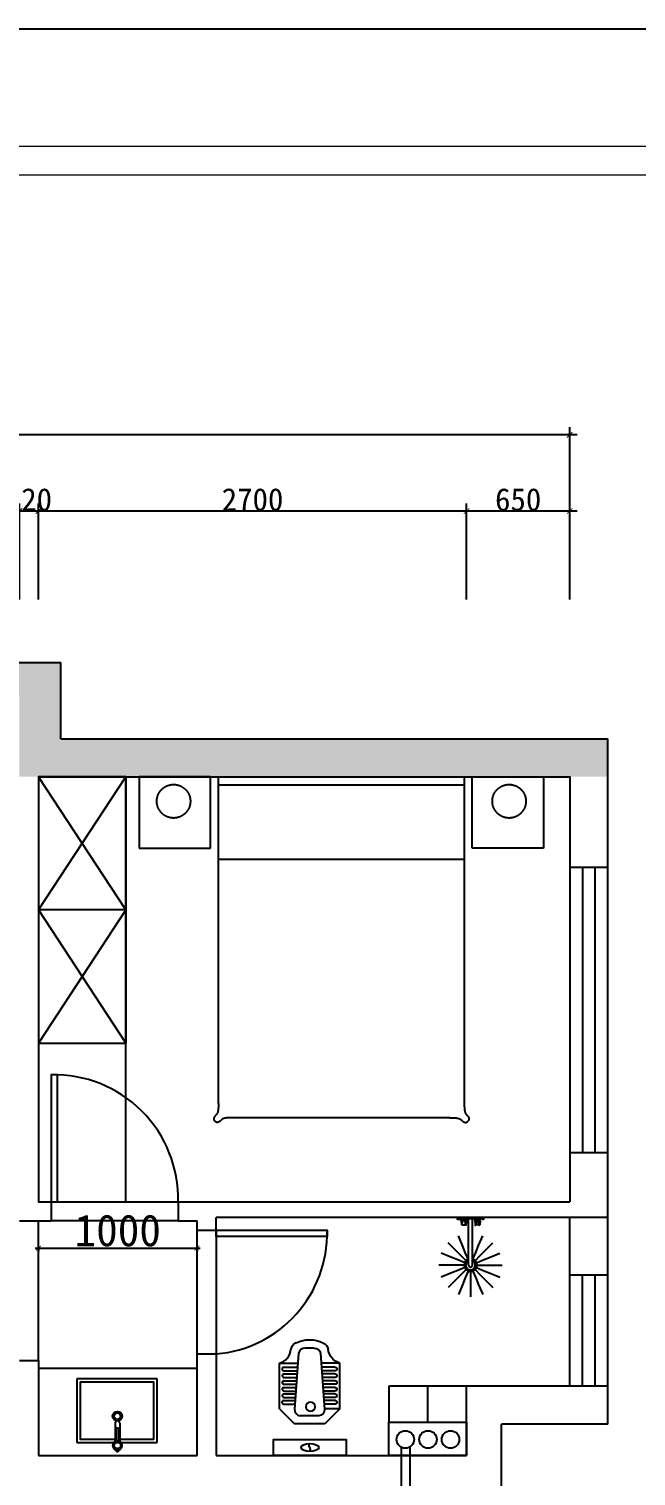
# Model space of a CAD drawing. Header units: inches. Extents: x 1174834 to 1369688, y -175882 to -108740.
# Drawn here: x 1221979 to 1225807, y -117865 to -108740 of the extents above; entities that cross this region are included whole.
import ezdxf

# ---------------------------------------------------------------- set-up
doc = ezdxf.new("R2010")
doc.units = ezdxf.units.IN
doc.header["$LTSCALE"] = 500
doc.header["$MEASUREMENT"] = 0
doc.linetypes.add('ACAD_ISO03W100', pattern=[30, 12, -18])
doc.linetypes.add('DASH', pattern=[0.35, 0.25, -0.1])
for name, color, linetype in [('0--家具', 2, 'Continuous'), ('0--家具细线', 14, 'Continuous'), ('A-01-原始墙体', 7, 'Continuous'), ('FF-FURN', 51, 'Continuous'), ('SH-尺寸标注', 32, 'Continuous'), ('WALL', 255, 'Continuous'), ('填充', 251, 'Continuous'), ('特细线', 251, 'Continuous')]:
    doc.layers.add(name, color=color, linetype=linetype)
doc.layers.add('填充线', color=143, linetype='Continuous', lineweight=9)
doc.dimstyles.new('D_20_2.35', dxfattribs={"dimtxt": 142.857143, "dimasz": 35.714286, "dimexe": 47.619048, "dimexo": 0, "dimgap": 0, "dimtad": 1, "dimdec": 0, "dimzin": 1, "dimdsep": 46, "dimtxsty": 'Standard', "dimblk": 'ARCHTICK', "dimcen": 0.09, "dimdle": 47.619048, "dimclrd": 252, "dimclre": 252, "dimclrt": 134, "dimadec": 0, "dimazin": 0, "dimtfac": 1, "dimtdec": 4, "dimtix": 1, "dimtmove": 2, "dimatfit": 3, "dimfxl": 1, "dimtolj": 1, "dimtzin": 0, "dimarcsym": 0})
doc.dimstyles.new('标注-大', dxfattribs={"dimtxt": 120, "dimasz": 60, "dimexe": 30, "dimexo": 30, "dimgap": 20, "dimtad": 1, "dimtxsty": 'Standard', "dimblk": 'ARCHTICK', "dimcen": 2.5, "dimdle": 20, "dimclrd": 8, "dimadec": 0, "dimazin": 0, "dimtfac": 1, "dimtmove": 2, "dimatfit": 3, "dimldrblk": 'OPEN90', "dimfxl": 1, "dimarcsym": 0})

# ---------------------------------------------------------------- blocks, each defined once
blk = doc.blocks.new('_ArchTick')
at = {"color": 0, "linetype": 'ByBlock', "const_width": 0.15}
blk.add_lwpolyline([(-0.5, -0.5), (0.5, 0.5)], dxfattribs=at)
blk = doc.blocks.new('*D420')
at = {"layer": 'Defpoints', "color": 0, "linetype": 'Continuous', "transparency": 16777216}
for p in [(1222038.7, -111779.5), (1221918.7, -112338.7), (1222038.7, -112338.7)]:
    blk.add_point(p, dxfattribs=at)
at = {"layer": 'SH-尺寸标注', "color": 252, "linetype": 'Continuous', "lineweight": -2, "transparency": 16777216}
for p, q in [((1221918.7, -111779.5), (1221883, -111779.5)), ((1221918.7, -112338.7), (1221918.7, -111731.9)), ((1221918.7, -111779.5), (1222038.7, -111779.5)), ((1222038.7, -112338.7), (1222038.7, -111731.9)), ((1222038.7, -111779.5), (1222074.4, -111779.5))]:
    blk.add_line(p, q, dxfattribs=at)
at = {"layer": 'SH-尺寸标注', "color": 252, "linetype": 'Continuous', "lineweight": -2, "transparency": 16777216, "xscale": 35.71428581050463, "yscale": 35.71428581050463, "zscale": 35.71428581050463}
blk.add_blockref('_ArchTick', (1221918.7, -111779.5), dxfattribs=at)
at = {"layer": 'SH-尺寸标注', "color": 252, "linetype": 'Continuous', "lineweight": -2, "transparency": 16777216, "xscale": 35.71428581050463, "yscale": 35.71428581050463, "zscale": 35.71428581050463, "rotation": 180}
blk.add_blockref('_ArchTick', (1222038.7, -111779.5), dxfattribs=at)
at = {"layer": 'SH-尺寸标注', "color": 134, "linetype": 'Continuous', "transparency": 16777216, "insert": (1221978.7, -111708.1), "char_height": 142.86, "attachment_point": 5}
blk.add_mtext('\\A1;120', dxfattribs=at)
blk = doc.blocks.new('*D421')
at = {"layer": 'Defpoints', "color": 0, "linetype": 'Continuous', "transparency": 16777216}
for p in [(1224738.7, -111779.5), (1222038.7, -112338.7), (1224738.7, -112338.7)]:
    blk.add_point(p, dxfattribs=at)
at = {"layer": 'SH-尺寸标注', "color": 252, "linetype": 'Continuous', "lineweight": -2, "transparency": 16777216}
for p, q in [((1221991, -111779.5), (1224786.3, -111779.5)), ((1222038.7, -112338.7), (1222038.7, -111731.9)), ((1224738.7, -112338.7), (1224738.7, -111731.9))]:
    blk.add_line(p, q, dxfattribs=at)
at = {"layer": 'SH-尺寸标注', "color": 252, "linetype": 'Continuous', "lineweight": -2, "transparency": 16777216, "xscale": 35.71428581050463, "yscale": 35.71428581050463, "zscale": 35.71428581050463, "rotation": 180}
blk.add_blockref('_ArchTick', (1222038.7, -111779.5), dxfattribs=at)
at = {"layer": 'SH-尺寸标注', "color": 252, "linetype": 'Continuous', "lineweight": -2, "transparency": 16777216, "xscale": 35.71428581050463, "yscale": 35.71428581050463, "zscale": 35.71428581050463}
blk.add_blockref('_ArchTick', (1224738.7, -111779.5), dxfattribs=at)
at = {"layer": 'SH-尺寸标注', "color": 134, "linetype": 'Continuous', "transparency": 16777216, "insert": (1223388.7, -111708.1), "char_height": 142.86, "attachment_point": 5}
blk.add_mtext('\\A1;2700', dxfattribs=at)
blk = doc.blocks.new('*D422')
at = {"layer": 'Defpoints', "color": 0, "linetype": 'Continuous', "transparency": 16777216}
for p in [(1225388.7, -111779.5), (1224738.7, -112338.7), (1225388.7, -112338.7)]:
    blk.add_point(p, dxfattribs=at)
at = {"layer": 'SH-尺寸标注', "color": 252, "linetype": 'Continuous', "lineweight": -2, "transparency": 16777216}
for p, q in [((1224691, -111779.5), (1225436.3, -111779.5)), ((1224738.7, -112338.7), (1224738.7, -111731.9)), ((1225388.7, -112338.7), (1225388.7, -111731.9))]:
    blk.add_line(p, q, dxfattribs=at)
at = {"layer": 'SH-尺寸标注', "color": 252, "linetype": 'Continuous', "lineweight": -2, "transparency": 16777216, "xscale": 35.71428581050463, "yscale": 35.71428581050463, "zscale": 35.71428581050463, "rotation": 180}
blk.add_blockref('_ArchTick', (1224738.7, -111779.5), dxfattribs=at)
at = {"layer": 'SH-尺寸标注', "color": 252, "linetype": 'Continuous', "lineweight": -2, "transparency": 16777216, "xscale": 35.71428581050463, "yscale": 35.71428581050463, "zscale": 35.71428581050463}
blk.add_blockref('_ArchTick', (1225388.7, -111779.5), dxfattribs=at)
at = {"layer": 'SH-尺寸标注', "color": 134, "linetype": 'Continuous', "transparency": 16777216, "insert": (1225063.7, -111708.1), "char_height": 142.86, "attachment_point": 5}
blk.add_mtext('\\A1;650', dxfattribs=at)
blk = doc.blocks.new('*D423')
at = {"layer": 'Defpoints', "color": 0, "linetype": 'Continuous', "transparency": 16777216}
for p in [(1215888.7, -111299.4), (1215888.7, -112338.7), (1225388.7, -112338.7)]:
    blk.add_point(p, dxfattribs=at)
at = {"layer": 'SH-尺寸标注', "color": 252, "linetype": 'Continuous', "lineweight": -2, "transparency": 16777216}
for p, q in [((1225436.3, -111299.4), (1215841, -111299.4)), ((1215888.7, -112338.7), (1215888.7, -111251.8)), ((1225388.7, -112338.7), (1225388.7, -111251.8))]:
    blk.add_line(p, q, dxfattribs=at)
at = {"layer": 'SH-尺寸标注', "color": 252, "linetype": 'Continuous', "lineweight": -2, "transparency": 16777216, "xscale": 35.71428581050463, "yscale": 35.71428581050463, "zscale": 35.71428581050463, "rotation": 180}
blk.add_blockref('_ArchTick', (1215888.7, -111299.4), dxfattribs=at)
at = {"layer": 'SH-尺寸标注', "color": 252, "linetype": 'Continuous', "lineweight": -2, "transparency": 16777216, "xscale": 35.71428581050463, "yscale": 35.71428581050463, "zscale": 35.71428581050463}
blk.add_blockref('_ArchTick', (1225388.7, -111299.4), dxfattribs=at)
at = {"layer": 'SH-尺寸标注', "color": 134, "linetype": 'Continuous', "transparency": 16777216, "insert": (1220638.7, -111227.9), "char_height": 142.86, "attachment_point": 5}
blk.add_mtext('\\A1;9500', dxfattribs=at)
blk = doc.blocks.new('YLD.Studio-02-155')
at = {"layer": 'FF-FURN', "color": 253}
for p, q in [((-294.5, 189), (-582.5, 189)), ((-582.5, 189), (-582.5, 71.7)), ((-294.5, 189), (-200, 93.5)), ((-294.5, 189), (-294.5, 92.7)), ((-643.2, 67.2), (-292.5, 92.9)), ((-200, 93.5), (-200, -96.9)), ((-676.9, 27.1), (-676.7, -30.4)), ((-249.8, 57.3), (-249.8, -60.7)), ((-643.2, -70.6), (-292.5, -96.2)), ((-582.5, -192.4), (-582.5, -75)), ((-294.5, -192.4), (-200, -96.9)), ((-294.5, -192.4), (-582.5, -192.4))]:
    blk.add_line(p, q, dxfattribs=at)
at = {"layer": 'FF-FURN', "color": 251}
for p, q in [((-556.4, 160.6), (-556.4, 74.4)), ((-533.9, 160.6), (-533.9, 76)), ((-513.9, 159.9), (-513.9, 77.5)), ((-491.4, 159.9), (-491.4, 79.1)), ((-471.4, 159.9), (-471.4, 80.6)), ((-448.9, 159.9), (-448.9, 82.2)), ((-428.9, 159.3), (-428.9, 83.7)), ((-406.4, 159.3), (-406.4, 85.3)), ((-388.4, 159.3), (-388.4, 86.6)), ((-365.9, 159.3), (-365.9, 88.3)), ((-345.9, 161.1), (-345.9, 89.8)), ((-323.4, 161.1), (-323.4, 91.4)), ((-556.4, -164), (-556.4, -77.7)), ((-533.9, -164), (-533.9, -79.4)), ((-513.9, -163.3), (-513.9, -80.8)), ((-491.4, -163.3), (-491.4, -82.5)), ((-471.4, -163.3), (-471.4, -84)), ((-448.9, -163.3), (-448.9, -85.6)), ((-428.9, -162.6), (-428.9, -87.1)), ((-406.4, -162.6), (-406.4, -88.7)), ((-388.4, -162.7), (-388.4, -90)), ((-365.9, -162.7), (-365.9, -91.7)), ((-345.9, -164.4), (-345.9, -93.1)), ((-323.4, -164.4), (-323.4, -94.8))]:
    blk.add_line(p, q, dxfattribs=at)
at = {"layer": 'FF-FURN', "color": 253}
blk.add_lwpolyline([(0, 230), (0, -230), (-100, -230), (-100, 230)], close=True, dxfattribs=at)
at = {"layer": 'FF-FURN', "color": 253, "extrusion": (0, 0, -1)}
for centre, major_axis, ratio, start_param, end_param in [((-686.3, 224), (-71.7, 85.5), 0.937093, 2.564574, 3.718612), ((-665.9, 69.5), (38.6, 31.5), 0.902843, 4.16241, 5.262368), ((-289.4, 53.1), (-28.2, -28.2), 1, 2.279041, 3.82138), ((-538.6, -0.8), (-135.1, -135.1), 1, 0.322824, 1.238257), ((-639.2, 29.7), (-26.7, -26.7), 1, 0.715172, 2.250128)]:
    blk.add_ellipse(centre, major_axis=major_axis, ratio=ratio, start_param=start_param, end_param=end_param, dxfattribs=at)
at = {"layer": 'FF-FURN', "color": 251, "extrusion": (0, 0, -1)}
for centre, major_axis, start_param, end_param in [((-545.2, 160.6), (7.95, -7.95), 2.356194, 5.497787), ((-502.7, 159.9), (7.95, -7.95), 2.356194, 5.497787), ((-460.2, 159.9), (-7.95, -7.95), 0.785398, 3.926991), ((-417.7, 159.3), (-7.95, -7.95), 0.785398, 3.926991), ((-377.2, 159.3), (-7.95, -7.95), 0.785398, 3.926991), ((-334.6, 161.1), (-7.95, -7.95), 0.785398, 3.926991), ((-307.2, 3.8), (20.5, -20.5), 0.785398, 7.068583)]:
    blk.add_ellipse(centre, major_axis=major_axis, ratio=1, start_param=start_param, end_param=end_param, dxfattribs=at)
at = {"layer": 'FF-FURN', "color": 250}
blk.add_ellipse((-50, 0), major_axis=(0, 55.8), ratio=0.441777, start_param=-3.141592653589793, end_param=3.141592653589792, dxfattribs=at)
at = {"layer": 'FF-FURN', "color": 253}
for centre, major_axis, ratio, start_param, end_param in [((-665.9, -72.9), (38.6, -31.5), 0.902843, 4.16241, 5.262368), ((-639.2, -33.1), (-26.7, 26.7), 1, 0.715172, 2.250128), ((-289.4, -56.5), (-28.2, 28.2), 1, 2.279041, 3.82138), ((-686.3, -227.4), (-71.7, -85.5), 0.937093, 2.564574, 3.718612)]:
    blk.add_ellipse(centre, major_axis=major_axis, ratio=ratio, start_param=start_param, end_param=end_param, dxfattribs=at)
at = {"layer": 'FF-FURN', "color": 251}
for centre, major_axis, start_param, end_param in [((-545.2, -164), (7.95, 7.95), 2.356194, 5.497787), ((-502.7, -163.3), (7.95, 7.95), 2.356194, 5.497787), ((-460.2, -163.3), (-7.95, 7.95), 0.785398, 3.926991), ((-417.7, -162.6), (-7.95, 7.95), 0.785398, 3.926991), ((-377.2, -162.7), (-7.95, 7.95), 0.785398, 3.926991), ((-334.6, -164.4), (-7.95, 7.95), 0.785398, 3.926991)]:
    blk.add_ellipse(centre, major_axis=major_axis, ratio=1, start_param=start_param, end_param=end_param, dxfattribs=at)
at = {"layer": 'FF-FURN', "color": 250}
blk.add_spline([(-25.4, -2.3), (-38.4, 3.1), (-66.5, -5.1), (-74.9, -2.3)], degree=3, dxfattribs=at)
blk = doc.blocks.new('A$Ca24fa592')
at = {"color": 3, "linetype": 'DASH', "ltscale": 150}
for p, q in [((121.1, 1581.1), (2181.1, 1581.1)), ((1661.6, 1581.1), (1661.6, 31.1)), ((2131.1, 1581.1), (2131.1, 31.1)), ((31.1, 121.1), (31.1, 1491.1)), ((1661.6, 31.1), (121.1, 31.1)), ((2181.1, 31.1), (121.1, 31.1))]:
    blk.add_line(p, q, dxfattribs=at)
at = {"color": 3, "ltscale": 150}
blk.add_line((2181.1, 1581.1), (2181.1, 31.1), dxfattribs=at)
at = {"color": 3, "linetype": 'DASH', "ltscale": 150}
for points in [[(31.1, 1491.1), (30.1, 1522.9), (21.1, 1557.3), (3.6, 1579.4), (3, 1596.7), (8.7, 1603.4)], [(121.1, 1581.1), (89.2, 1582.1), (54.9, 1591.1), (32.7, 1608.5), (15.5, 1609.2), (8.7, 1603.4)], [(31.1, 121.1), (30.1, 89.2), (21.1, 54.9), (3.6, 32.7), (3, 15.5), (8.7, 8.7)], [(121.1, 31.1), (89.2, 30.1), (54.9, 21.1), (32.7, 3.6), (15.5, 3), (8.7, 8.7)]]:
    blk.add_spline(points, degree=3, dxfattribs=at)
blk = doc.blocks.new('A$Cfc64ca04')
at = {"color": 3, "linetype": 'DASH', "ltscale": 150}
for p, q in [((20.6, 255), (0, 255)), ((0, 245), (0, 255)), ((20.6, 245), (0, 245)), ((180, 265), (53.2, 265)), ((180, 235), (53.2, 235)), ((70, 255), (59.4, 255)), ((70, 245), (59.4, 245)), ((70, 242.5), (70, 257.5)), ((150, 257.5), (70, 257.5)), ((150, 242.5), (70, 242.5)), ((150, 242.5), (150, 257.5))]:
    blk.add_line(p, q, dxfattribs=at)
blk.add_lwpolyline([(60, 227.6), (60, 0), (460, 0), (460, 505), (60, 505), (60, 272.4)], dxfattribs=at)
at = {"color": 251, "true_color": 0x636466}
blk.add_lwpolyline([(80, 235), (80, 20), (440, 20), (440, 485), (80, 485), (80, 265)], dxfattribs=at)
at = {"color": 3, "linetype": 'DASH', "ltscale": 150}
blk.add_circle((40, 250), 20, dxfattribs=at)
for centre, radius, start, end in [((40, 250), 30, 30, 170.40593), ((40, 250), 30, 189.59407, 330), ((180, 250), 15, 270, 90)]:
    blk.add_arc(centre, radius, start, end, dxfattribs=at)
at = {"layer": 'FF-FURN', "color": 250}
for radius in [30, 20]:
    blk.add_circle((225, 250), radius, dxfattribs=at)
blk = doc.blocks.new('A$C4CD82E51')
at = {"color": 250, "linetype": 'ACAD_ISO03W100'}
for p, q in [((237, 215.3), (280.5, 233.3)), ((280.5, 233.3), (323.4, 251.1)), ((171.7, 171.7), (138.4, 138.4))]:
    blk.add_line(p, q, dxfattribs=at)
at = {"layer": '0--家具', "color": 144}
for p, q in [((200, 212), (492.9, 212)), ((200, 188), (492.9, 188)), ((454.7, 257.9), (454.6, 256.1)), ((454.6, 251.9), (454.6, 233.5)), ((478.8, 259.7), (454.7, 257.9)), ((487.2, 256.2), (492.9, 256.2)), ((487.2, 231.7), (492.9, 231.7)), ((454.6, 148.1), (454.6, 166.6)), ((454.7, 142.2), (454.6, 143.9)), ((478.8, 140.3), (454.7, 142.2)), ((487.2, 168.4), (492.9, 168.4)), ((487.2, 143.9), (492.9, 143.9))]:
    blk.add_line(p, q, dxfattribs=at)
blk.add_lwpolyline([(500, 120.5), (495, 120.5, -2.688214), (492.9, 125.5), (492.9, 274.5, -2.688214), (495, 279.5), (500, 279.5)], format="xyb", close=True, dxfattribs=at)
for points in [[(479.7, 260.8), (487.2, 261.4), (487.2, 226.4), (452.2, 229.4), (452.2, 233.3)], [(452.2, 252.2), (452.2, 255.9)], [(479.7, 139.3), (487.2, 138.6), (487.2, 173.6), (452.2, 170.6), (452.2, 166.7)], [(452.2, 147.9), (452.2, 144.1)]]:
    blk.add_lwpolyline(points, dxfattribs=at)
for points in [[(479.7, 260.8, -0.246515), (473.4, 257.5), (452.2, 255.9)], [(452.2, 252.2), (473.4, 250.1, -1), (473.4, 234.9), (452.2, 233.3)], [(452.2, 147.9), (473.4, 150, 1), (473.4, 165.2), (452.2, 166.7)], [(479.7, 139.3, 0.246515), (473.4, 142.5), (452.2, 144.1)]]:
    blk.add_lwpolyline(points, format="xyb", dxfattribs=at)
for radius, start, end in [(40, 17.4576, 342.5424), (30, 23.57818, 336.42182), (12, 90, 270)]:
    blk.add_arc((200, 200), radius, start, end, dxfattribs=at)
at = {"layer": '0--家具细线', "color": 250, "linetype": 'ACAD_ISO03W100'}
for p, q in [((148.9, 323.4), (123.5, 384.8)), ((200, 333.5), (200, 400)), ((251.1, 323.4), (276.6, 384.8)), ((76.7, 251.1), (15.2, 276.6)), ((105.6, 294.4), (58.6, 341.5)), ((138.4, 261.6), (105.6, 294.4)), ((166.7, 280.5), (148.9, 323.4)), ((184.7, 237), (166.7, 280.5)), ((200, 287.1), (200, 333.5)), ((200, 240), (200, 287.1)), ((215.3, 237), (233.3, 280.5)), ((233.3, 280.5), (251.1, 323.4)), ((261.6, 261.6), (294.4, 294.4)), ((294.4, 294.4), (341.5, 341.5)), ((323.4, 251.1), (384.8, 276.6)), ((66.5, 200), (0, 200)), ((112.9, 200), (66.5, 200)), ((119.6, 233.3), (76.7, 251.1)), ((160, 200), (112.9, 200)), ((163.1, 215.3), (119.6, 233.3)), ((163.1, 184.7), (119.6, 166.7)), ((171.7, 228.3), (138.4, 261.6)), ((228.3, 228.3), (261.6, 261.6)), ((237, 184.7), (280.5, 166.7)), ((76.7, 148.9), (15.2, 123.5)), ((105.6, 105.6), (58.6, 58.6)), ((119.6, 166.7), (76.7, 148.9)), ((138.4, 138.4), (105.6, 105.6)), ((166.7, 119.6), (148.9, 76.7)), ((184.7, 163.1), (166.7, 119.6)), ((200, 160), (200, 112.9)), ((200, 112.9), (200, 66.5)), ((215.3, 163.1), (233.3, 119.6)), ((228.3, 171.7), (261.6, 138.4)), ((233.3, 119.6), (251.1, 76.7)), ((261.6, 138.4), (294.4, 105.6)), ((280.5, 166.7), (323.4, 148.9)), ((294.4, 105.6), (341.5, 58.6)), ((323.4, 148.9), (384.8, 123.5)), ((148.9, 76.7), (123.5, 15.2)), ((200, 66.5), (200, 0)), ((251.1, 76.7), (276.6, 15.2))]:
    blk.add_line(p, q, dxfattribs=at)
blk = doc.blocks.new('JNNJ')
at = {"layer": 'WALL', "color": 8, "ltscale": 0.5}
blk.add_line((308185.2, -80913.8), (283797.2, -80913.8), dxfattribs=at)
at = {"layer": '填充线'}
for p, q in [((284431.2, -81587.5), (307455.8, -81587.5)), ((307292.6, -81750.7), (284594.3, -81750.7))]:
    blk.add_line(p, q, dxfattribs=at)
blk = doc.blocks.new('HHYT')
blk.add_blockref('JNNJ', (99286.6, -17245.8))
blk = doc.blocks.new('*D435')
at = {"color": 8, "lineweight": -2, "ltscale": 5, "transparency": 16777216}
blk.add_line((1222018.7, -116427.7), (1223058.7, -116427.7), dxfattribs=at)
at = {"color": 0, "lineweight": -2, "ltscale": 5, "transparency": 16777216}
for p, q in [((1222038.7, -116424.7), (1222038.7, -116447.7)), ((1223038.7, -116424.7), (1223038.7, -116447.7))]:
    blk.add_line(p, q, dxfattribs=at)
at = {"layer": 'Defpoints', "color": 0, "ltscale": 5, "transparency": 16777216}
for p in [(1222038.7, -116255.5), (1223038.7, -116255.5), (1223038.7, -116427.7)]:
    blk.add_point(p, dxfattribs=at)
at = {"color": 8, "lineweight": -2, "ltscale": 5, "transparency": 16777216, "xscale": 30, "yscale": 30, "zscale": 30, "rotation": 180}
blk.add_blockref('_ArchTick', (1222038.7, -116427.7), dxfattribs=at)
at = {"color": 8, "lineweight": -2, "ltscale": 5, "transparency": 16777216, "xscale": 30, "yscale": 30, "zscale": 30}
blk.add_blockref('_ArchTick', (1223038.7, -116427.7), dxfattribs=at)
at = {"color": 0, "ltscale": 5, "transparency": 16777216, "insert": (1222538.7, -116317.7), "char_height": 200, "attachment_point": 5}
blk.add_mtext('1000', dxfattribs=at)

msp = doc.modelspace()

# ---------------------------------------------------------------- hatches: boundary and pattern name
at = {"layer": '特细线'}
h = msp.add_hatch(color=256, dxfattribs=at)
h.dxf.hatch_style = 1
h.paths.add_polyline_path([(1221918.7, -112945.5), (1221658.7, -112945.5), (1221658.7, -112735.5), (1222178.7, -112735.5), (1222178.7, -113215.5), (1225628.7, -113215.5), (1225628.7, -113455.5), (1221918.7, -113455.5)])

# ---------------------------------------------------------------- linework, layer by layer
at = {"color": 147, "linetype": 'ACAD_ISO03W100', "ltscale": 3}
for p, q in [((1222038.7, -114295.5), (1222588.7, -113455.5)), ((1222588.7, -114295.5), (1222038.7, -113455.5)), ((1222038.7, -114295.5), (1222588.7, -115135.5)), ((1222588.7, -114295.5), (1222038.7, -115135.5))]:
    msp.add_line(p, q, dxfattribs=at)
at = {"color": 3, "linetype": 'DASH', "ltscale": 150}
for p, q in [((1222588.7, -113455.5), (1222588.7, -115135.5)), ((1222588.7, -114295.5), (1222038.7, -114295.5)), ((1222038.7, -115135.5), (1222588.7, -115135.5)), ((1222038.7, -117185.5), (1223038.7, -117185.5))]:
    msp.add_line(p, q, dxfattribs=at)
at = {"color": 7, "ltscale": 5, "true_color": 0xffffff}
for p, q in [((1225388.7, -116598.4), (1225388.7, -116235.5)), ((1224738.7, -117298.4), (1224247, -117298.4)), ((1224247, -117298.4), (1224247, -117524.6)), ((1224492.8, -117298.4), (1224492.8, -117524.6))]:
    msp.add_line(p, q, dxfattribs=at)
at = {"color": 3}
for p, q in [((1224326.4, -117683.3), (1224326.4, -118052.3)), ((1224381.4, -117681.5), (1224381.4, -118052.3))]:
    msp.add_line(p, q, dxfattribs=at)
at = {"color": 7, "ltscale": 5, "true_color": 0xffffff}
msp.add_lwpolyline([(1222588.7, -113455.5), (1222038.7, -113455.5), (1222038.7, -116135.5), (1222588.7, -116135.5)], close=True, dxfattribs=at)
at = {"color": 3, "linetype": 'DASH', "ltscale": 150}
for points in [[(1222673.7, -113455.5), (1222673.7, -113905.5), (1223123.7, -113905.5), (1223123.7, -113455.5)], [(1225223.7, -113455.5), (1225223.7, -113905.5), (1224773.7, -113905.5), (1224773.7, -113455.5)]]:
    msp.add_lwpolyline(points, close=True, dxfattribs=at)
at = {"color": 3}
for points in [[(1222118.7, -116135.5), (1222158.7, -116135.5), (1222158.7, -115335.5), (1222118.7, -115335.5)], [(1223158.7, -116355.5), (1223158.7, -116315.5), (1223858.7, -116315.5), (1223858.7, -116355.5)]]:
    msp.add_lwpolyline(points, close=True, dxfattribs=at)
at = {"color": 147, "linetype": 'ACAD_ISO03W100', "ltscale": 3}
for centre in [(1222890.8, -113610), (1225006.5, -113610)]:
    msp.add_circle(centre, 105.8, dxfattribs=at)
at = {"color": 3}
for centre in [(1224352.3, -117634.8), (1224494.8, -117634.8), (1224636.9, -117634.8)]:
    msp.add_circle(centre, 55, dxfattribs=at)
at = {"layer": 'A-01-原始墙体', "color": 4}
for p, q in [((1221658.7, -112735.5), (1222178.7, -112735.5)), ((1222178.7, -113215.5), (1222178.7, -112735.5)), ((1222178.7, -113215.5), (1225628.7, -113215.5)), ((1225628.7, -114025.5), (1225628.7, -113215.5)), ((1222038.7, -113455.5), (1222038.7, -116135.5)), ((1222038.7, -113455.5), (1224738.7, -113455.5)), ((1225388.7, -114025.5), (1225628.7, -114025.5)), ((1225388.7, -115825.5), (1225628.7, -115825.5)), ((1225388.7, -115825.5), (1225388.7, -116135.5)), ((1225628.7, -116598.4), (1225628.7, -115825.5)), ((1222038.7, -116135.5), (1222118.7, -116135.5)), ((1222118.7, -116135.5), (1222118.7, -116255.5)), ((1222918.7, -116135.5), (1222918.7, -116255.5)), ((1222918.7, -116135.5), (1225388.7, -116135.5)), ((1221918.7, -116255.5), (1222118.7, -116255.5)), ((1222918.7, -116255.5), (1223038.7, -116255.5)), ((1223038.7, -116315.5), (1223038.7, -116255.5)), ((1223158.7, -116315.5), (1223158.7, -116235.5)), ((1225628.7, -116235.5), (1223158.7, -116235.5)), ((1223038.7, -116315.5), (1223158.7, -116315.5)), ((1225628.7, -116598.4), (1225388.7, -116598.4)), ((1221918.7, -117136.1), (1222038.7, -117136.1)), ((1222038.7, -117136.1), (1222038.7, -117735.5)), ((1223038.7, -117735.5), (1223038.7, -117095.5)), ((1223038.7, -117095.5), (1223158.7, -117095.5)), ((1223158.7, -117095.5), (1223158.7, -117735.5)), ((1224738.7, -117735.5), (1224738.7, -117298.4)), ((1225628.7, -117298.4), (1224738.7, -117298.4)), ((1225628.7, -117538.4), (1225628.7, -117298.4)), ((1224958.7, -118355.5), (1224958.7, -117538.4)), ((1225628.7, -117538.4), (1224958.7, -117538.4)), ((1222038.7, -117735.5), (1223038.7, -117735.5)), ((1223158.7, -117735.5), (1224738.7, -117735.5))]:
    msp.add_line(p, q, dxfattribs=at)
msp.add_lwpolyline([(1222038.7, -113455.5), (1225388.7, -113455.5), (1225388.7, -114025.5)], dxfattribs=at)
msp.add_lwpolyline([(1224738.7, -117735.5), (1224247, -117735.5), (1224247, -117524.6), (1224738.7, -117524.6)], close=True, dxfattribs=at)
at = {"layer": '特细线'}
for p, q in [((1225388.7, -114025.5), (1225388.7, -115825.5)), ((1225468.7, -114025.5), (1225468.7, -115825.5)), ((1225548.7, -115825.5), (1225548.7, -114025.5)), ((1225628.7, -115825.5), (1225628.7, -114025.5)), ((1222118.7, -116135.5), (1222918.7, -116135.5)), ((1222038.7, -117136.1), (1222038.7, -116255.5)), ((1222918.7, -116255.5), (1222118.7, -116255.5)), ((1223038.7, -117095.5), (1223038.7, -116315.5)), ((1223158.7, -116315.5), (1223158.7, -117095.5)), ((1225388.7, -117298.4), (1225388.7, -116598.4)), ((1225468.7, -117298.4), (1225468.7, -116598.4)), ((1225548.7, -117298.4), (1225548.7, -116598.4)), ((1225628.7, -117298.4), (1225628.7, -116598.4))]:
    msp.add_line(p, q, dxfattribs=at)
for centre, radius, start, end in [((1222138.7, -116115.5), 780.3, 358.5312, 91.4688), ((1223096.4, -116335.5), 762.5, 274.6852, 1.50292)]:
    msp.add_arc(centre, radius, start, end, dxfattribs=at)

# ---------------------------------------------------------------- block references
at = {"xscale": -1.1, "yscale": 1.1, "zscale": 1.1}
msp.add_blockref('HHYT', (1655024.9, -764), dxfattribs=at)
at = {"color": 3, "rotation": 90.00000000000001}
for name, p in [('A$Ca24fa592', (1224754.7, -115636.5)), ('A$Cfc64ca04', (1222786.5, -117712.8))]:
    msp.add_blockref(name, p, dxfattribs=at)
at = {"layer": 'FF-FURN', "rotation": 270}
msp.add_blockref('YLD.Studio-02-155', (1223750, -117735.5), dxfattribs=at)
at = {"layer": '填充', "color": 10, "rotation": 90.00000000000001}
msp.add_blockref('A$C4CD82E51', (1224963.3, -116735.5), dxfattribs=at)

# ---------------------------------------------------------------- dimensions: what is measured, and where the dimension line sits
at = {"color": 7, "ltscale": 5, "true_color": 0xffffff}
dim = msp.add_linear_dim(base=(1223038.7, -116427.7), p1=(1222038.7, -116255.5), p2=(1223038.7, -116255.5), dimstyle='标注-大', override={"dimtxt": 200, "dimasz": 30, "dimexe": 20, "dimexo": 20, "dimgap": 10, "dimtoh": 1, "dimdec": 0, "dimcen": 0.5, "dimtdec": 0, "dimldrblk": 'ArchTick', "dimfxl": 3, "dimfxlon": 1, "dimarcsym": 1}, dxfattribs=at)
dim.commit()
dim.dimension.update_dxf_attribs({"geometry": '*D435', "text_midpoint": (1222538.7, -116317.7)})
at = {"layer": 'SH-尺寸标注', "color": 252, "linetype": 'Continuous'}
dim = msp.add_aligned_dim(p1=(1225388.7, -112338.7), p2=(1215888.7, -112338.7), distance=-1039.3, dimstyle='D_20_2.35', dxfattribs=at)
dim.commit()
dim.dimension.update_dxf_attribs({"geometry": '*D423', "text_midpoint": (1220638.7, -111227.9)})
for base, p1, p2, picture, middle in [((1222038.7, -111779.5), (1221918.7, -112338.7), (1222038.7, -112338.7), '*D420', (1221978.7, -111708.1)), ((1224738.7, -111779.5), (1222038.7, -112338.7), (1224738.7, -112338.7), '*D421', (1223388.7, -111708.1)), ((1225388.7, -111779.5), (1224738.7, -112338.7), (1225388.7, -112338.7), '*D422', (1225063.7, -111708.1))]:
    dim = msp.add_linear_dim(base=base, p1=p1, p2=p2, dimstyle='D_20_2.35', dxfattribs=at)
    dim.commit()
    dim.dimension.update_dxf_attribs({"geometry": picture, "text_midpoint": middle})

doc.saveas('drawing.dxf')
